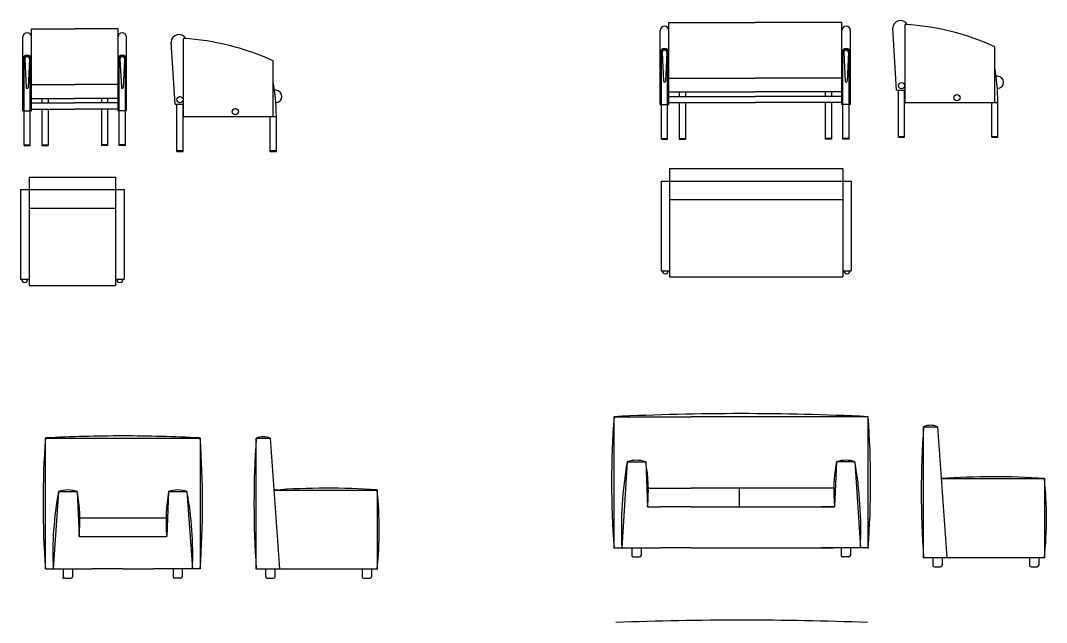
# Model space of a CAD drawing. Header units: millimetres. Extents: x 421 to 3085, y -1408 to 277.
# Drawn here: x 1936 to 2600, y -123 to 266 of the extents above; entities that cross this region are included whole.
import ezdxf

# ---------------------------------------------------------------- set-up
doc = ezdxf.new("R2010")
doc.units = ezdxf.units.MM

msp = doc.modelspace()

# ---------------------------------------------------------------- linework, layer by layer
at = {"color": 18, "true_color": 0x000000}
for p, q in [((1943.31, 207.97), (1943.31, 260.97)), ((1943.31, 260.97), (1971.31, 260.97)), ((1999.31, 260.97), (1971.31, 260.97)), ((1999.31, 207.97), (1999.31, 260.97)), ((2350.09, 212.17), (2350.09, 259.92)), ((2355.59, 212.17), (2355.59, 265.17)), ((2355.59, 265.17), (2411.56, 265.17)), ((2467.53, 265.17), (2411.56, 265.17)), ((2467.53, 212.17), (2467.53, 265.17)), ((2473.03, 212.17), (2473.03, 259.92)), ((2503, 221.35), (2500.5, 261.35)), ((2508.5, 213.35), (2508.5, 263.85)), ((1937.81, 207.97), (1937.81, 255.72)), ((2004.81, 207.97), (2004.81, 255.72)), ((2036.21, 212.27), (2033.71, 252.27)), ((2041.71, 204.27), (2041.71, 254.77)), ((2350.84, 189.67), (2350.84, 245.67)), ((2351.34, 245.67), (2352.24, 227.17)), ((2354.34, 245.67), (2353.44, 227.17)), ((2354.84, 189.67), (2354.84, 245.67)), ((2468.28, 189.67), (2468.28, 245.67)), ((2468.78, 245.67), (2469.68, 227.17)), ((2471.78, 245.67), (2470.88, 227.17)), ((2472.28, 189.67), (2472.28, 245.67)), ((2566.5, 213.35), (2566.5, 249.35)), ((1938.56, 185.47), (1938.56, 241.47)), ((1939.06, 241.47), (1939.96, 222.97)), ((1942.06, 241.47), (1941.16, 222.97)), ((1942.56, 185.47), (1942.56, 241.47)), ((2000.06, 185.47), (2000.06, 241.47)), ((2000.56, 241.47), (2001.46, 222.97)), ((2003.56, 241.47), (2002.66, 222.97)), ((2004.06, 185.47), (2004.06, 241.47)), ((2099.71, 204.27), (2099.71, 240.27)), ((2355.59, 229.17), (2411.56, 229.17)), ((2467.53, 229.17), (2411.56, 229.17)), ((2568.2, 230.35), (2567.34, 230.35)), ((1943.31, 224.97), (1971.31, 224.97)), ((1999.31, 224.97), (1971.31, 224.97)), ((2101.41, 221.27), (2100.55, 221.27)), ((2355.59, 220.17), (2411.56, 220.17)), ((2362.34, 220.17), (2362.34, 217.3)), ((2366.34, 220.17), (2366.34, 217.3)), ((2467.53, 220.17), (2411.56, 220.17)), ((2456.78, 220.17), (2456.78, 217.3)), ((2460.78, 220.17), (2460.78, 217.3)), ((2503, 221.35), (2508.5, 221.35)), ((2504.15, 190.85), (2504.15, 221.35)), ((2508.15, 190.85), (2508.15, 221.35)), ((1943.31, 215.97), (1971.31, 215.97)), ((1943.31, 213.1), (1971.31, 213.1)), ((1950.06, 215.97), (1950.06, 213.1)), ((1954.06, 215.97), (1954.06, 213.1)), ((1999.31, 215.97), (1971.31, 215.97)), ((1999.31, 213.1), (1971.31, 213.1)), ((1988.56, 215.97), (1988.56, 213.1)), ((1992.56, 215.97), (1992.56, 213.1)), ((2355.59, 217.3), (2411.56, 217.3)), ((2355.59, 213.3), (2411.56, 213.3)), ((2362.34, 213.3), (2362.34, 189.67)), ((2366.34, 213.3), (2366.34, 189.67)), ((2467.53, 217.3), (2411.56, 217.3)), ((2467.53, 213.3), (2411.56, 213.3)), ((2456.78, 213.3), (2456.78, 189.67)), ((2460.78, 213.3), (2460.78, 189.67)), ((2508.5, 213.35), (2564.5, 213.35)), ((2564.5, 190.85), (2564.5, 213.35)), ((2564.5, 213.35), (2568.5, 213.35)), ((2568.5, 190.85), (2568.5, 213.35)), ((1937.81, 207.97), (1938.56, 207.97)), ((1938.56, 207.97), (1942.56, 207.97)), ((1942.56, 207.97), (1943.31, 207.97)), ((1943.31, 209.1), (1971.31, 209.1)), ((1950.06, 209.1), (1950.06, 185.47)), ((1954.06, 209.1), (1954.06, 185.47)), ((1999.31, 209.1), (1971.31, 209.1)), ((1988.56, 209.1), (1988.56, 185.47)), ((1992.56, 209.1), (1992.56, 185.47)), ((2000.06, 207.97), (1999.31, 207.97)), ((2004.06, 207.97), (2000.06, 207.97)), ((2004.81, 207.97), (2004.06, 207.97)), ((2036.21, 212.27), (2041.71, 212.27)), ((2037.36, 181.77), (2037.36, 212.27)), ((2041.36, 181.77), (2041.36, 212.27)), ((2350.09, 212.17), (2350.84, 212.17)), ((2350.84, 212.17), (2354.84, 212.17)), ((2354.84, 212.17), (2355.59, 212.17)), ((2468.28, 212.17), (2467.53, 212.17)), ((2472.28, 212.17), (2468.28, 212.17)), ((2473.03, 212.17), (2472.28, 212.17)), ((2041.71, 204.27), (2097.71, 204.27)), ((2097.71, 181.77), (2097.71, 204.27)), ((2097.71, 204.27), (2101.71, 204.27)), ((2101.71, 181.77), (2101.71, 204.27)), ((1938.56, 185.97), (1942.56, 185.97)), ((1950.06, 185.97), (1954.06, 185.97)), ((1992.56, 185.97), (1988.56, 185.97)), ((2004.06, 185.97), (2000.06, 185.97)), ((2350.84, 190.17), (2354.84, 190.17)), ((2350.84, 189.67), (2354.84, 189.67)), ((2362.34, 190.17), (2366.34, 190.17)), ((2362.34, 189.67), (2366.34, 189.67)), ((2460.78, 190.17), (2456.78, 190.17)), ((2460.78, 189.67), (2456.78, 189.67)), ((2472.28, 190.17), (2468.28, 190.17)), ((2472.28, 189.67), (2468.28, 189.67)), ((2504.15, 191.35), (2508.15, 191.35)), ((2504.15, 190.85), (2508.15, 190.85)), ((2564.5, 191.35), (2568.5, 191.35)), ((2564.5, 190.85), (2568.5, 190.85)), ((1938.56, 185.47), (1942.56, 185.47)), ((1950.06, 185.47), (1954.06, 185.47)), ((1992.56, 185.47), (1988.56, 185.47)), ((2004.06, 185.47), (2000.06, 185.47)), ((2037.36, 182.27), (2041.36, 182.27)), ((2037.36, 181.77), (2041.36, 181.77)), ((2097.71, 182.27), (2101.71, 182.27)), ((2097.71, 181.77), (2101.71, 181.77)), ((2356.11, 170.6), (2356.11, 100.6)), ((2356.11, 170.6), (2468.11, 170.6)), ((2468.11, 170.6), (2468.11, 100.6)), ((1941.72, 165.08), (1941.72, 95.08)), ((1941.72, 165.08), (1997.72, 165.08)), ((1997.72, 165.08), (1997.72, 95.08)), ((2350.61, 162.6), (2350.61, 104.6)), ((2350.61, 162.6), (2473.61, 162.6)), ((2473.61, 162.6), (2473.61, 104.6)), ((2473.61, 162.6), (2473.61, 104.6)), ((1936.22, 157.08), (1936.22, 99.08)), ((1936.22, 157.08), (2003.22, 157.08)), ((2003.22, 157.08), (2003.22, 99.08)), ((2003.22, 157.08), (2003.22, 99.08)), ((2003.22, 157.08), (2003.22, 99.08)), ((2356.11, 150.6), (2468.11, 150.6)), ((1941.72, 145.08), (1997.72, 145.08)), ((2350.61, 104.6), (2356.11, 104.6)), ((2356.11, 100.6), (2468.11, 100.6)), ((2468.11, 104.6), (2473.61, 104.6)), ((1936.22, 99.08), (1941.72, 99.08)), ((1941.72, 95.08), (1997.72, 95.08)), ((1997.72, 99.08), (2003.22, 99.08)), ((2320.16, -74.42), (2320.16, 10.26)), ((2320.16, 10.26), (2370.16, 10.26)), ((2484.54, 10.26), (2370.16, 10.26)), ((2484.54, -74.42), (2484.54, 10.26)), ((2520.42, -80.77), (2520.42, 3.73)), ((2520.42, 3.73), (2529.42, 3.73)), ((2529.42, 3.73), (2535.42, -80.77)), ((1952.39, -3.52), (2052.39, -3.52)), ((1952.39, -88.19), (1952.39, -3.52)), ((2052.39, -3.52), (2052.39, -88.19)), ((2088.75, -88.19), (2088.75, -3.69)), ((2088.75, -3.69), (2097.75, -3.69)), ((2097.75, -3.69), (2103.75, -88.19)), ((2328.66, -18.9), (2325.16, -74.42)), ((2328.66, -18.9), (2340.66, -18.9)), ((2340.66, -18.9), (2341.89, -47.92)), ((2464.04, -18.9), (2462.8, -47.92)), ((2476.04, -18.9), (2464.04, -18.9)), ((2476.04, -18.9), (2479.54, -74.42)), ((2531.8, -29.77), (2598.6, -29.77)), ((2588.92, -29.77), (2594.92, -29.77)), ((2598.59, -29.72), (2598.59, -80.77)), ((1960.89, -38.12), (1957.39, -88.19)), ((1960.89, -38.12), (1972.89, -38.12)), ((1972.89, -38.12), (1974.12, -67.12)), ((2032.04, -38.12), (2030.81, -67.12)), ((2031.89, -38.12), (2043.89, -38.12)), ((2043.89, -38.12), (2047.39, -88.19)), ((2100.13, -37.19), (2166.93, -37.19)), ((2157.25, -37.19), (2163.25, -37.19)), ((2166.92, -37.14), (2166.92, -88.19)), ((2342.35, -35.92), (2370.16, -35.92)), ((2462.34, -35.92), (2370.16, -35.92)), ((2401.29, -47.92), (2401.29, -35.92)), ((2341.89, -47.92), (2350.31, -47.92)), ((2370.16, -47.92), (2350.31, -47.92)), ((2370.16, -47.92), (2462.8, -47.92)), ((2462.8, -47.92), (2454.39, -47.92)), ((1974.58, -55.12), (2030.35, -55.12)), ((1974.12, -67.12), (2030.81, -67.12)), ((1974.12, -67.12), (2030.81, -67.12)), ((2320.16, -74.42), (2350.31, -74.42)), ((2331.66, -74.42), (2331.66, -79.42)), ((2337.66, -74.42), (2337.66, -79.42)), ((2370.16, -74.42), (2350.31, -74.42)), ((2370.16, -74.42), (2462.12, -74.42)), ((2484.54, -74.42), (2454.39, -74.42)), ((2467.04, -74.42), (2467.04, -79.42)), ((2473.04, -74.42), (2473.04, -79.42)), ((2332.66, -80.42), (2336.66, -80.42)), ((2472.04, -80.42), (2468.04, -80.42)), ((2520.42, -80.77), (2598.6, -80.77)), ((2526.42, -80.77), (2526.42, -85.77)), ((2532.42, -80.77), (2532.42, -85.77)), ((2588.92, -80.77), (2588.92, -85.77)), ((2594.92, -80.77), (2594.92, -85.77)), ((1952.39, -88.19), (1982.54, -88.19)), ((1963.89, -88.19), (1963.89, -93.19)), ((1969.89, -88.19), (1969.89, -93.19)), ((2002.39, -88.19), (1982.54, -88.19)), ((2002.39, -88.19), (2022.24, -88.19)), ((2052.39, -88.19), (2022.24, -88.19)), ((2034.89, -88.19), (2034.89, -93.19)), ((2040.89, -88.19), (2040.89, -93.19)), ((2088.75, -88.19), (2166.93, -88.19)), ((2094.75, -88.19), (2094.75, -93.19)), ((2100.75, -88.19), (2100.75, -93.19)), ((2157.25, -88.19), (2157.25, -93.19)), ((2163.25, -88.19), (2163.25, -93.19)), ((2527.42, -86.77), (2531.42, -86.77)), ((2589.92, -86.77), (2593.92, -86.77)), ((1964.89, -94.19), (1968.89, -94.19)), ((2039.89, -94.19), (2035.89, -94.19)), ((2095.75, -94.19), (2099.75, -94.19)), ((2158.25, -94.19), (2162.25, -94.19))]:
    msp.add_line(p, q, dxfattribs=at)
for points in [[(2568.5, 213.35), (2568.43, 216.47), (2568.31, 219.49), (2568.14, 222.46), (2567.9, 225.42), (2567.59, 228.41), (2567.19, 231.49), (2566.71, 234.71), (2566.5, 235.94)], [(2101.71, 204.27), (2101.64, 207.39), (2101.52, 210.41), (2101.35, 213.37), (2101.11, 216.33), (2100.8, 219.33), (2100.4, 222.41), (2099.92, 225.62), (2099.71, 226.86)]]:
    msp.add_lwpolyline(points, dxfattribs=at)
for centre in [(2506.15, 224.25), (2039.36, 215.16), (2542, 216.48), (2075.21, 207.4)]:
    msp.add_circle(centre, 2, dxfattribs=at)
for centre, radius, start, end in [((2505.5, 261.35), 5, 28.78357, 180), ((2352.84, 259.92), 2.75, 0, 180), ((2470.28, 259.92), 2.75, 0, 180), ((2498.19, 99.35), 164.83, 65.51485, 86.41266), ((1940.56, 255.72), 2.75, 0, 180), ((2002.06, 255.72), 2.75, 0, 180), ((2038.71, 252.27), 5, 28.78357, 180), ((2031.4, 90.26), 164.83, 65.51485, 86.41266), ((2352.84, 245.42), 2.75, 0, 180), ((2352.84, 245.67), 2, 0, 180), ((2352.84, 245.67), 1.5, 0, 180), ((2470.28, 245.42), 2.75, 0, 180), ((2470.28, 245.67), 2, 0, 180), ((2470.28, 245.67), 1.5, 0, 180), ((1940.56, 241.22), 2.75, 0, 180), ((1940.56, 241.47), 2, 0, 180), ((1940.56, 241.47), 1.5, 0, 180), ((2002.06, 241.22), 2.75, 0, 180), ((2002.06, 241.47), 2, 0, 180), ((2002.06, 241.47), 1.5, 0, 180), ((2352.84, 227.17), 0.6, 180, 0), ((2470.28, 227.17), 0.6, 180, 360), ((2568.17, 226.41), 3.95, 269.53098, 89.53098), ((1940.56, 222.97), 0.6, 180, 0), ((2002.06, 222.97), 0.6, 180, 360), ((2101.38, 217.32), 3.95, 269.53098, 89.53098), ((2353.36, 104.6), 2, 180, 0), ((2470.86, 104.6), 2, 180, 0), ((1938.97, 99.08), 2, 180, 0), ((2000.47, 99.08), 2, 180, 0), ((2870.84, -32.08), 552.3, 175.60373, 184.39627), ((2402.35, -1700.12), 1712.35, 87.24893, 92.75107), ((1933.86, -32.08), 552.3, 355.60373, 4.39627), ((3114.69, -38.52), 595.77, 175.93337, 184.06663), ((2524.92, -5.9), 10.62, 64.94238, 115.05762), ((2503.07, -45.86), 552.3, 175.60373, 184.39627), ((2002.39, -944.58), 942.39, 90, 93.04134), ((2002.39, -944.58), 942.39, 86.95866, 90), ((1501.71, -45.86), 552.3, 355.60373, 4.39627), ((2683.02, -45.94), 595.77, 175.93337, 184.06663), ((2093.25, -13.32), 10.62, 64.94238, 115.05762), ((2583.48, -62.84), 258.57, 170.21785, 182.56683), ((2334.66, -36.4), 18.5, 71.07536, 108.92464), ((2236.56, -37.85), 105.81, 354.54599, 10.31259), ((2568.14, -37.85), 105.81, 169.68741, 185.45401), ((2470.04, -36.4), 18.5, 71.07536, 108.92464), ((2221.22, -62.84), 258.57, 357.43317, 9.78215), ((2565.78, -496.91), 468.35, 85.98238, 94.16073), ((2352.66, -55.28), 247.25, 354.06652, 5.93348), ((2167.83, -77.74), 210.7, 169.16065, 182.84237), ((1966.89, -55.62), 18.5, 71.07536, 108.92464), ((1868.79, -57.06), 105.81, 354.54599, 10.31259), ((2136.15, -57.06), 105.81, 169.68741, 185.45401), ((2037.89, -55.62), 18.5, 71.07536, 108.92464), ((1836.95, -77.74), 210.7, 357.15763, 10.83935), ((2134.11, -504.33), 468.35, 85.98238, 94.16073), ((1921, -62.69), 247.25, 354.06652, 5.93348), ((2332.66, -79.42), 1, 180, 270), ((2336.66, -79.42), 1, 270, 0), ((2468.04, -79.42), 1, 180, 270), ((2472.04, -79.42), 1, 270, 0), ((2527.42, -85.77), 1, 180, 270), ((2531.42, -85.77), 1, 270, 0), ((2589.92, -85.77), 1, 180, 270), ((2593.92, -85.77), 1, 270, 0), ((1964.89, -93.19), 1, 180, 270), ((1968.89, -93.19), 1, 270, 0), ((2035.89, -93.19), 1, 180, 270), ((2039.89, -93.19), 1, 270, 0), ((2095.75, -93.19), 1, 180, 270), ((2099.75, -93.19), 1, 270, 0), ((2158.25, -93.19), 1, 180, 270), ((2162.25, -93.19), 1, 270, 0), ((2402.7, -2333.14), 2211.87, 87.88978, 92.11022)]:
    msp.add_arc(centre, radius, start, end, dxfattribs=at)
at = {"color": 18, "linetype": 'ByBlock', "true_color": 0x000000}
for p in [(1973.97, -52.12), (2320.16, -74.42), (2484.54, -74.42), (2520.42, -80.77), (2598.59, -80.77), (2088.75, -88.19), (2166.92, -88.19), (1963.89, -94.19)]:
    msp.add_point(p, dxfattribs=at)

doc.saveas('drawing.dxf')
